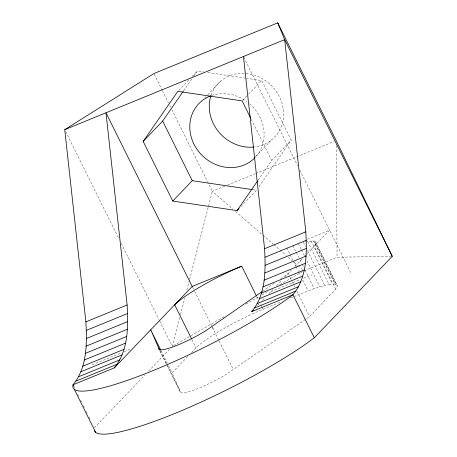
<?xml version="1.0" encoding="UTF-8"?>
<svg xmlns="http://www.w3.org/2000/svg" width="457" height="457" viewBox="0 0 457 457"><rect width="100%" height="100%" fill="white"/><g stroke="black" fill="none" stroke-linecap="round" stroke-linejoin="round"><path stroke-width="0.34" stroke-dasharray="2.29 1.71" d="M306.738 254.121C309.543 250.225 314.85 247.563 315.884 242.604L315.216 241.536L313.588 240.965L307.607 241.325L328.971 284.363L334.952 283.997L336.581 284.574L337.249 285.642L336.946 287.179L335.684 289.155L309.532 316.564L306.041 318.986M179.79 317.432L172.323 346.372L159.31 320.163M180.504 314.673L184.771 298.135M186.907 289.864L189.398 280.215M189.575 279.53L212.345 191.323L171.895 109.84M183.623 90.777L192.094 78.547M193.705 76.222L197.333 70.978L203.622 71.915M258.022 180.332L271.738 160.533L291.223 140.168L261.621 80.535L245.546 78.147M258.959 186.753L291.223 140.168M178.824 90.326L188.564 80.141M191.974 76.582L197.333 70.978M204.81 97.798L205.787 96.781M207.735 94.742L221.377 80.489M242.621 100.391L247.98 94.793M248.465 94.279L261.621 80.535M255.394 156.808L271.469 140.008M240.953 206.535L256.537 190.243L253.047 189.729M94.382 427.826L144.698 375.243M148.645 371.118L169.855 348.948M305.459 319.392L233.253 369.479A32.458 5.244 -26.4 0 1 199.475 387.896A32.458 5.244 -26.4 0 1 180.144 391.221L172.078 372.843L187.713 356.5M191.626 352.416L196.019 347.817A60.695 9.808 -26.4 0 1 263.043 309.229L281.306 301.763M257.594 305.482L259.062 303.945M262.495 300.358L264.946 297.798M268.87 293.697L272.755 289.635M276.611 285.608L281.906 280.072M284.797 277.051L291.589 269.95M295.011 266.38L302.34 258.719M304.785 256.16L306.253 254.629M262.547 291.298L274.194 283.22M280.598 278.776L288.167 273.526L289.738 276.691M173.557 345.663L190.243 336.084M190.86 335.729L224.227 316.57M245.855 304.156L259.45 296.353M261.924 294.931L268.105 291.383M279.844 284.642L303.328 271.161M224.861 186.193L212.345 191.323L232.819 209.089M227.495 185.119L255.166 173.791M255.823 173.517L334.216 141.424M307.521 239.251L329.651 230.174L314.319 246.117L335.684 289.155M303.945 270.807L337.072 257.245L392.249 256.326M92.137 364.812L121.591 352.747M124.213 351.679L131.41 348.731M270.83 291.646L300.283 279.587M303.557 278.25L312.068 274.766M290.441 298.027L293.051 296.964M293.702 296.696L314.17 288.556L328.971 284.363M305.185 241.856L307.001 241.456M207.815 72.537L244.849 78.044M235.515 211.425L262.455 234.807M262.992 235.269L273.229 244.158M273.772 244.621L286.162 255.377M288.321 257.245L292.092 260.519M294.245 262.392L297.478 265.197M298.015 265.666L302.328 269.402M243.758 57.148L297.638 165.685M299.861 170.158L351.016 273.212M315.884 242.604L337.249 285.642M315.216 241.536L336.581 284.574M315.587 244.141L336.946 287.179M313.588 240.965L334.952 283.997M251.27 119.3L271.738 160.533M311.04 240.89L332.399 283.928M303.368 242.256L305.567 246.683M307.452 250.482L324.733 285.288M298.404 243.661L301.232 249.356M301.546 249.99L304.373 255.686M306.887 260.747L319.769 286.699M292.806 245.518L295.947 251.847M296.262 252.481L298.775 257.542M300.032 260.073L301.917 263.872M302.231 264.506L303.802 267.671M305.059 270.201L314.17 288.556M286.688 247.791L289.829 254.121M290.144 254.755L292.971 260.45M293.285 261.084L295.799 266.145M296.113 266.779L298.312 271.207M298.627 271.841L300.512 275.64M302.711 280.067L308.052 290.829M290.052 277.325L291.937 281.124M292.252 281.752L293.822 284.917M294.137 285.551L294.765 286.819M296.964 291.246L309.532 316.564M154.203 74.194L162.104 90.109M162.418 90.743L168.422 102.836M169.684 105.384L170.632 107.292M256.76 296.57L258.331 299.735M260.844 304.796L261.787 306.698M262.101 307.333L263.043 309.229M192.506 287.087L194.391 290.88M194.705 291.515L212.299 326.955M212.614 327.589L213.556 329.491M212.202 327.075L218.8 340.362M219.114 340.996L233.253 369.479M191.934 339.591L196.019 347.817M65.699 131.587L118.694 238.343M121.231 243.455L158.99 319.523M161.081 350.69L167.365 363.349M168.622 365.88L172.078 372.843M160.036 350.719L167.262 365.274M167.576 365.908L180.144 391.221M159.801 350.782L166.399 364.075M166.714 364.703L180.538 392.552M74.274 387.325L74.902 388.587M77.73 394.282L78.673 396.185M80.558 399.978L81.5 401.88M83.385 405.679L84.328 407.575M86.213 411.374L87.156 413.271M89.041 417.07L89.983 418.966M336.232 145.594L337.072 257.245M211.711 95.484A38.948 35.086 43.7 0 1 246.963 101.7M249.608 103.813A38.948 35.086 43.7 0 1 255.594 156.991M211.243 94.782A38.948 35.086 43.7 0 1 274.114 88.589A38.948 35.086 43.7 0 1 254.389 147"/><path stroke-width="0.69" d="M73.96 386.691L73.017 384.788C87.373 367.479 87.03 343.144 85.882 321.882L64.751 129.668L153.883 73.554L277.736 22.85L336.192 140.613L392.249 256.326L314.313 337.78A135.243 21.856 -26.4 0 1 182.212 410.397A135.243 21.856 -26.4 0 1 94.45 430.774M114.256 367.908C128.611 350.599 128.268 326.264 127.12 304.996L105.984 112.788L192.191 286.453L114.256 367.908L73.017 384.788A135.243 21.856 -26.4 0 0 153.758 370.313A135.243 21.856 -26.4 0 0 292.948 294.748C307.304 277.433 306.961 253.098 305.813 231.836L284.677 39.628L277.736 22.85M314.313 337.78L292.948 294.748L251.71 311.628C266.065 294.319 265.723 269.984 264.574 248.722L243.444 56.508M239 208.575L237.052 210.608L172.769 201.051L143.167 141.419L177.847 91.343L242.136 100.9L250.636 118.026M143.167 141.419L162.652 121.054L183.217 91.36M237.052 210.608L257.622 180.915M172.769 201.051L192.254 180.692L252.344 189.621M251.71 311.628L253.184 310.092M261.964 291.703L211.888 326.441A32.458 5.244 -26.4 0 1 178.11 344.858A32.458 5.244 -26.4 0 1 158.779 348.183L150.713 329.805L160.767 350.056M64.751 129.668L284.677 39.628L392.249 256.326M85.882 321.882L127.12 304.996M264.574 248.722L305.813 231.836M192.191 286.453L241.679 266.191L256.446 295.936M86.367 330.371L127.606 313.491M265.06 257.211L306.299 240.325M86.453 338.471L127.692 321.591M265.146 265.311L306.384 248.425M86.133 346.143L127.372 329.257M264.826 272.983L306.064 256.097M85.413 353.341L126.652 336.461M264.106 280.181L305.345 263.295M84.299 360.036L125.532 343.15M262.992 286.876L304.231 269.99M82.786 366.188L124.024 349.302M261.484 293.028L302.717 276.142M80.895 371.764L122.133 354.883M259.587 298.604L300.826 281.723M78.627 376.739L119.865 359.859M257.32 303.579L298.558 286.699M75.999 381.092L117.232 364.206M254.692 307.932L295.925 291.046M162.652 121.054L192.254 180.692M191.62 338.957L174.66 304.779A60.695 9.808 -26.4 0 1 241.679 266.191M158.779 348.183L159.722 350.085M74.331 389.358L95.696 432.396M255.109 157.511A38.948 35.086 43.7 0 1 197.373 149.833A38.948 35.086 43.7 0 1 211.083 95.707M253.721 147.074A38.948 35.086 43.7 0 1 210.808 96.084"/></g></svg>
